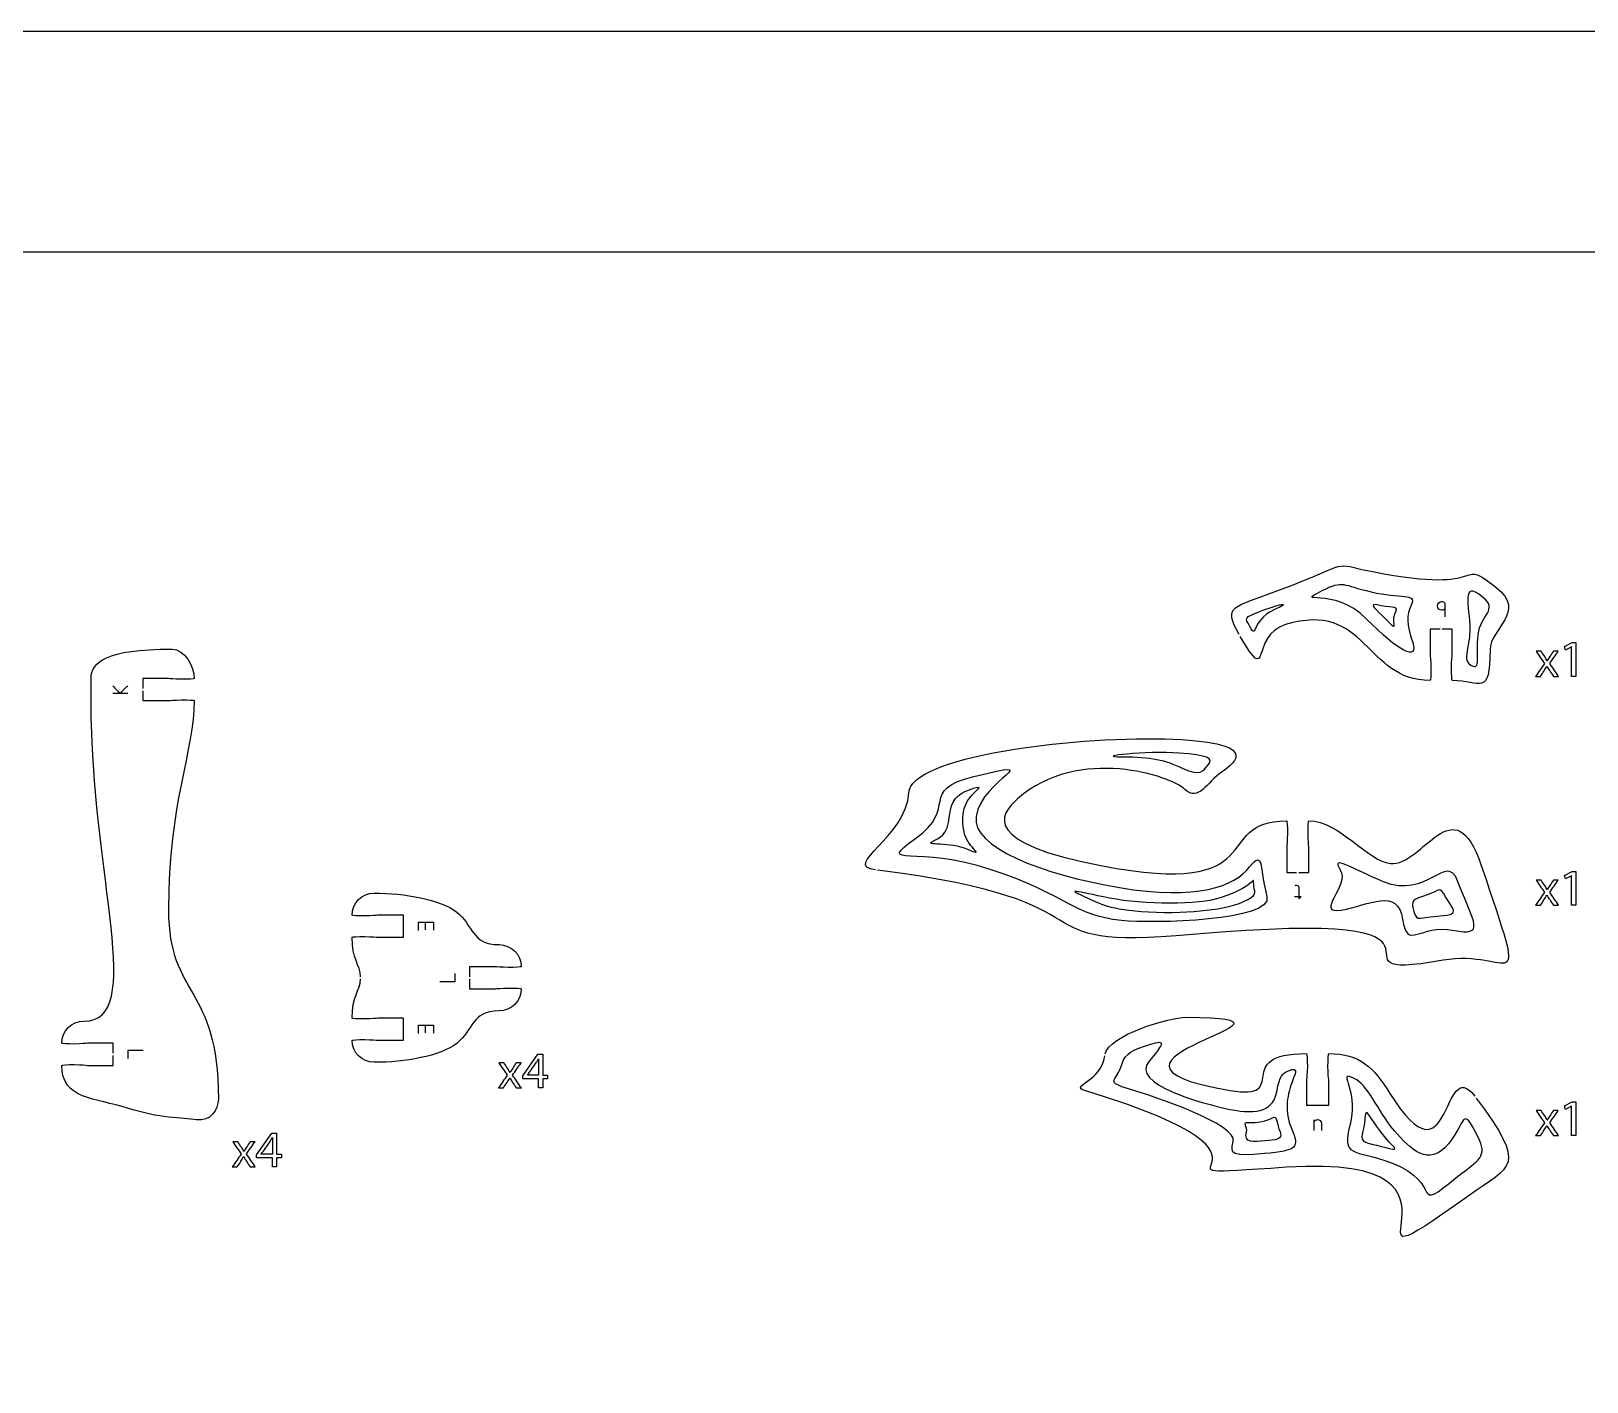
# Model space of a CAD drawing. Extents: x 0 to 1000, y 0 to 600.
# Drawn here: x 480.9 to 692.3, y 416.5 to 600.1 of the extents above; entities that cross this region are included whole.
import ezdxf

# ---------------------------------------------------------------- set-up
doc = ezdxf.new("R2010")
doc.units = 0
doc.header["$MEASUREMENT"] = 0
doc.layers.add('DEFAULT', color=7, linetype='CONTINUOUS')

msp = doc.modelspace()

# ---------------------------------------------------------------- linework, layer by layer
at = {"layer": 'DEFAULT', "color": 250}
for points in [[(1000, 0.1), (0, 0.1), (0, 600.1), (1000, 600.1)], [(690.2, 516.41), (690.18, 516.41), (689.38, 515.98), (689.26, 516.45), (690.27, 516.98), (690.8, 516.98), (690.8, 512.4), (690.2, 512.4)], [(690.2, 485.3), (690.18, 485.3), (689.38, 484.87), (689.26, 485.35), (690.27, 485.88), (690.8, 485.88), (690.8, 481.3), (690.2, 481.3)], [(549.83, 456.45), (549.83, 457.69), (547.7, 457.69), (547.7, 458.1), (549.75, 461.03), (550.42, 461.03), (550.42, 458.18), (551.06, 458.18), (551.06, 457.69), (550.42, 457.69), (550.42, 456.45)], [(690.2, 453.98), (690.18, 453.98), (689.38, 453.55), (689.26, 454.03), (690.27, 454.56), (690.8, 454.56), (690.8, 449.98), (690.2, 449.98)], [(513.68, 445.73), (513.68, 446.97), (511.54, 446.97), (511.54, 447.38), (513.59, 450.31), (514.26, 450.31), (514.26, 447.46), (514.9, 447.46), (514.9, 446.97), (514.26, 446.97), (514.26, 445.73)]]:
    msp.add_lwpolyline(points, close=True, dxfattribs=at)
for points in [[(349.41, 570.1), (980, 570.1), (980, 20.1), (203.84, 20.1), (203.84, 570.1), (223.83, 570.1)], [(494.02, 510.07), (492, 510.07)], [(533.53, 477.87), (533.53, 479), (535.55, 479), (535.55, 477.91)], [(534.48, 477.96), (534.48, 479)], [(538.45, 472), (538.45, 470.88), (536.43, 470.88)], [(533.53, 463.86), (533.53, 465), (535.55, 465), (535.55, 463.91)], [(534.48, 463.95), (534.48, 465)], [(494.09, 460.47), (494.09, 461.59), (496.11, 461.59)]]:
    msp.add_lwpolyline(points, dxfattribs=at)
at = {"layer": 'DEFAULT', "color": 1}
for points, knots in [([(645.06, 518.07), (642.76, 522.06), (644.26, 521.77), (650.28, 524.05), (661.09, 528.12), (657.05, 527.84), (663.2, 526.63), (679.82, 523.34), (674.22, 528.96), (679.95, 524.49), (684.21, 521.17), (679.13, 518.92), (679.13, 516.01), (679.13, 509.54), (677.83, 511.83), (674, 511.83), (673.94, 511.83), (673.9, 512.61), (673.9, 513.58), (673.9, 514.55), (674, 515.16), (674, 515.33), (674, 516.49), (674, 517.66), (674, 518.83), (673.55, 518.83), (673.1, 518.83), (672.65, 518.83)], [0, 0, 0, 0, 1, 1, 1, 2, 2, 2, 3, 3, 3, 4, 4, 4, 5, 5, 5, 6, 6, 6, 7, 7, 7, 16.92, 16.92, 16.92, 20.75, 20.75, 20.75, 20.75]), ([(672.35, 518.83), (671.9, 518.83), (671.45, 518.83), (671, 518.83), (671, 517.66), (671, 516.49), (671, 515.33), (671, 515.16), (671.1, 514.55), (671.1, 513.58), (671.1, 512.61), (671.06, 511.83), (671, 511.83), (662.09, 511.83), (662.44, 522.77), (651.34, 519.43), (646.47, 517.96), (649.33, 510.76), (645.2, 517.81)], [0, 0, 0, 0, 3.83, 3.83, 3.83, 13.75, 13.75, 13.75, 14.75, 14.75, 14.75, 15.75, 15.75, 15.75, 16.75, 16.75, 16.75, 17.75, 17.75, 17.75, 17.75]), ([(492.06, 461.18), (492.06, 461.63), (492.06, 462.08), (492.06, 462.53), (490.89, 462.53), (489.72, 462.53), (488.56, 462.53), (488.38, 462.53), (487.77, 462.43), (486.81, 462.43), (485.84, 462.43), (485.06, 462.48), (485.06, 462.53), (485.06, 464.19), (486.4, 465.53), (488.06, 465.53), (496.59, 465.53), (489.05, 485.02), (489.05, 509.1), (489.05, 510.1), (489.05, 511.1), (489.05, 512.1), (489.05, 514.32), (490.99, 516.1), (500.05, 516.1), (501.71, 516.1), (503.06, 513.76), (503.06, 512.1), (503.06, 512.05), (502.27, 512), (501.31, 512), (500.34, 512), (499.73, 512.1), (499.56, 512.1), (498.39, 512.1), (497.22, 512.1), (496.06, 512.1), (496.06, 511.65), (496.06, 511.2), (496.06, 510.75)], [0, 0, 0, 0, 3.83, 3.83, 3.83, 13.75, 13.75, 13.75, 14.75, 14.75, 14.75, 15.75, 15.75, 15.75, 16.75, 16.75, 16.75, 17.75, 17.75, 17.75, 26.26, 26.26, 26.26, 27.26, 27.26, 27.26, 28.26, 28.26, 28.26, 29.26, 29.26, 29.26, 30.26, 30.26, 30.26, 40.18, 40.18, 40.18, 44.01, 44.01, 44.01, 44.01]), ([(496.06, 510.45), (496.06, 510), (496.06, 509.55), (496.06, 509.1), (497.22, 509.1), (498.39, 509.1), (499.56, 509.1), (499.73, 509.1), (500.34, 509.2), (501.31, 509.2), (502.27, 509.2), (503.06, 509.16), (503.06, 509.1), (503.06, 502.34), (499.56, 495.24), (499.56, 480.68), (499.56, 468.72), (506.34, 470.46), (506.34, 455), (506.34, 453.41), (505.25, 451.88), (503.39, 452.12), (501.4, 452.43), (498.31, 452.32), (494.11, 453.68), (489.58, 455.15), (485.06, 454.84), (485.06, 459.53), (485.06, 459.59), (485.84, 459.63), (486.81, 459.63), (487.77, 459.63), (488.38, 459.53), (488.56, 459.53), (489.72, 459.53), (490.89, 459.53), (492.06, 459.53), (492.06, 459.98), (492.06, 460.43), (492.06, 460.88)], [0, 0, 0, 0, 3.83, 3.83, 3.83, 13.75, 13.75, 13.75, 14.75, 14.75, 14.75, 15.75, 15.75, 15.75, 16.75, 16.75, 16.75, 17.75, 17.75, 17.75, 18.75, 18.75, 18.75, 19.75, 19.75, 19.75, 20.75, 20.75, 20.75, 21.75, 21.75, 21.75, 22.75, 22.75, 22.75, 32.67, 32.67, 32.67, 36.49, 36.49, 36.49, 36.49]), ([(595.62, 486.09), (590.98, 486.77), (599.84, 490.48), (600.16, 496.59), (600.43, 501.46), (621.74, 504.22), (634.95, 503.89), (648.14, 503.56), (644.65, 500.74), (642.66, 499.38), (640.67, 498.03), (639.51, 495.26), (637.68, 497.04), (635.86, 498.83), (623.32, 503.07), (614.93, 495.76), (612.35, 493.51), (610.17, 489.78), (626.27, 486.68), (649.73, 482.16), (641.1, 492.76), (651.5, 492.76), (651.56, 492.76), (651.6, 491.97), (651.6, 491.01), (651.6, 490.04), (651.5, 489.43), (651.5, 489.26), (651.5, 488.09), (651.5, 486.93), (651.5, 485.76), (651.95, 485.76), (652.4, 485.76), (652.85, 485.76)], [0, 0, 0, 0, 1, 1, 1, 2, 2, 2, 3, 3, 3, 4, 4, 4, 5, 5, 5, 6, 6, 6, 7, 7, 7, 8, 8, 8, 9, 9, 9, 18.92, 18.92, 18.92, 22.74, 22.74, 22.74, 22.74]), ([(653.15, 485.76), (653.6, 485.76), (654.05, 485.76), (654.5, 485.76), (654.5, 486.93), (654.5, 488.09), (654.5, 489.26), (654.5, 489.43), (654.4, 490.04), (654.4, 491.01), (654.4, 491.97), (654.45, 492.76), (654.5, 492.76), (658.68, 492.76), (662.47, 487.28), (665.62, 486.96), (670, 486.52), (674.22, 497.75), (677.95, 486.67), (684.54, 467.11), (682.03, 475.45), (672.75, 473.81), (653.98, 470.49), (681.8, 481.11), (638.72, 477.3), (613.44, 475.07), (630.16, 481.82), (595.92, 486.06)], [0, 0, 0, 0, 3.84, 3.84, 3.84, 13.76, 13.76, 13.76, 14.76, 14.76, 14.76, 15.76, 15.76, 15.76, 16.76, 16.76, 16.76, 17.76, 17.76, 17.76, 18.76, 18.76, 18.76, 19.76, 19.76, 19.76, 20.76, 20.76, 20.76, 20.76]), ([(525.66, 471.58), (525.59, 473.2), (524.5, 473.98), (524.5, 476.94), (524.5, 476.99), (525.28, 477.03), (526.25, 477.03), (527.22, 477.03), (527.82, 476.94), (528, 476.94), (529.17, 476.94), (530.33, 476.94), (531.5, 476.94), (531.5, 477.94), (531.5, 478.93), (531.5, 479.93), (530.33, 479.93), (529.17, 479.93), (528, 479.93), (527.82, 479.93), (527.22, 479.83), (526.25, 479.83), (525.28, 479.83), (524.5, 479.88), (524.5, 479.93), (524.5, 481.59), (525.84, 482.93), (527.5, 482.93), (531.66, 482.93), (536.47, 482.1), (538.73, 480.35), (540.99, 478.6), (540.7, 475.94), (544.48, 475.94), (546.14, 475.94), (547.48, 474.6), (547.48, 472.94), (547.48, 472.88), (546.7, 472.84), (545.73, 472.84), (544.77, 472.84), (544.16, 472.94), (543.98, 472.94), (543.11, 472.94), (540.48, 472.94), (540.48, 472.94), (540.48, 472.49), (540.48, 472.03), (540.48, 471.58)], [0, 0, 0, 0, 1, 1, 1, 2, 2, 2, 3, 3, 3, 12.91, 12.91, 12.91, 21.410006, 21.410006, 21.410006, 31.340006, 31.340006, 31.340006, 32.340006, 32.340006, 32.340006, 33.340006, 33.340006, 33.340006, 34.340006, 34.340006, 34.340006, 35.340006, 35.340006, 35.340006, 36.340006, 36.340006, 36.340006, 37.340006, 37.340006, 37.340006, 38.340006, 38.340006, 38.340006, 39.340006, 39.340006, 39.340006, 40.340006, 40.340006, 40.340006, 44.190006, 44.190006, 44.190006, 44.190006]), ([(540.48, 471.28), (540.48, 470.83), (540.48, 470.38), (540.48, 469.93), (540.48, 469.93), (543.11, 469.94), (543.98, 469.94), (544.16, 469.94), (544.77, 470.04), (545.73, 470.04), (546.7, 470.04), (547.49, 469.99), (547.49, 469.94), (547.48, 468.28), (546.14, 466.93), (544.48, 466.93), (540.7, 466.93), (540.99, 464.27), (538.73, 462.52), (536.47, 460.77), (531.66, 459.94), (527.5, 459.94), (525.84, 459.93), (524.5, 461.27), (524.5, 462.93), (524.5, 462.99), (525.28, 463.03), (526.25, 463.04), (527.21, 463.03), (527.82, 462.93), (528, 462.93), (529.17, 462.93), (530.33, 462.93), (531.5, 462.93), (531.5, 463.93), (531.5, 464.93), (531.5, 465.93), (530.33, 465.93), (529.17, 465.93), (528, 465.93), (527.82, 465.93), (527.22, 465.83), (526.25, 465.83), (525.28, 465.83), (524.5, 465.88), (524.5, 465.93), (524.5, 468.88), (525.59, 469.67), (525.66, 471.28)], [0, 0, 0, 0, 3.82, 3.82, 3.82, 4.82, 4.82, 4.82, 5.82, 5.82, 5.82, 6.82, 6.82, 6.82, 7.83, 7.83, 7.83, 8.83, 8.83, 8.83, 9.83, 9.83, 9.83, 10.83, 10.83, 10.83, 11.83, 11.83, 11.83, 12.83, 12.83, 12.83, 22.76, 22.76, 22.76, 31.26, 31.26, 31.26, 41.18, 41.18, 41.18, 42.18, 42.18, 42.18, 43.18, 43.18, 43.18, 44.18, 44.18, 44.18, 44.18]), ([(626.83, 461.1), (627.37, 463.55), (635.32, 466.06), (637.88, 466.06), (658.97, 466.06), (619.33, 460.21), (643.82, 456.12), (652.29, 454.71), (643.81, 461.13), (654.21, 461.13), (654.27, 461.13), (654.31, 460.34), (654.31, 459.38), (654.31, 458.41), (654.21, 457.8), (654.21, 457.63), (654.21, 456.46), (654.21, 455.29), (654.21, 454.13), (655.21, 454.13), (656.21, 454.13), (657.21, 454.13), (657.21, 455.29), (657.21, 456.46), (657.21, 457.63), (657.21, 457.8), (657.11, 458.41), (657.11, 459.38), (657.11, 460.34), (657.16, 461.13), (657.21, 461.13), (661.52, 461.13), (663.27, 459.26), (665.51, 455.72), (673.96, 442.35), (672.52, 461.27), (677.08, 455.33)], [0, 0, 0, 0, 1, 1, 1, 2, 2, 2, 3, 3, 3, 4, 4, 4, 5, 5, 5, 14.92, 14.92, 14.92, 23.43, 23.43, 23.43, 33.35, 33.35, 33.35, 34.35, 34.35, 34.35, 35.35, 35.35, 35.35, 36.35, 36.35, 36.35, 37.35, 37.35, 37.35, 37.35]), ([(677.27, 455.09), (684.28, 445.61), (682.1, 445.98), (676.18, 441.76), (654.93, 426.66), (681.65, 447.74), (651.43, 445.67), (627.62, 444.04), (657.55, 445.92), (624.08, 456.1), (621.94, 456.75), (626.31, 457.27), (626.78, 460.8)], [0, 0, 0, 0, 1, 1, 1, 2, 2, 2, 3, 3, 3, 4, 4, 4, 4])]:
    msp.add_open_spline(points, degree=3, knots=knots, dxfattribs=at)
at = {"layer": 'DEFAULT', "color": 5}
for points, knots in [([(656.34, 524.05), (652.22, 521.93), (657.91, 524.74), (662.31, 520.24), (666.71, 515.73), (669.45, 514.42), (668.62, 516.99), (667.79, 519.57), (667.71, 520.65), (668.46, 522.18), (669.2, 523.72), (666.96, 522.97), (662.98, 523.88), (658.99, 524.79), (659.24, 525.54), (656.34, 524.05)], [0, 0, 0, 0, 1, 1, 1, 2, 2, 2, 3, 3, 3, 4, 4, 4, 5, 5, 5, 5]), ([(609.01, 498.78), (601.31, 496.91), (607.06, 494.59), (601.05, 490.35), (595.37, 486.33), (601.59, 489.4), (611.22, 486.17), (622.04, 482.54), (622.45, 479.91), (629.07, 479.21), (633.22, 478.77), (649.82, 479.14), (648.82, 482.5), (647.83, 485.87), (648.45, 489.1), (646.46, 486.49), (644.46, 483.87), (639.36, 481.89), (628.78, 483.69), (618.19, 485.49), (608.65, 489.2), (609.29, 493.34), (610.1, 498.57), (619.46, 501.33), (609.01, 498.78)], [0, 0, 0, 0, 1, 1, 1, 2, 2, 2, 3, 3, 3, 4, 4, 4, 5, 5, 5, 6, 6, 6, 7, 7, 7, 8, 8, 8, 8]), ([(674.72, 484.62), (677.01, 478.71), (678.58, 477.03), (674.1, 477.9), (669.62, 478.77), (667.87, 475.03), (667.25, 479.39), (666.63, 483.75), (662.64, 481.27), (658.91, 480.64), (655.17, 480.01), (660.15, 484), (658.78, 486.11), (657.41, 488.23), (660.22, 486.32), (664.64, 484.48), (670.61, 482), (673.2, 488.54), (674.72, 484.62)], [0, 0, 0, 0, 1, 1, 1, 2, 2, 2, 3, 3, 3, 4, 4, 4, 5, 5, 5, 6, 6, 6, 6]), ([(650.19, 456.1), (649.78, 453.5), (647.7, 452.74), (643.78, 453.55), (639.86, 454.36), (630.15, 457.01), (632.82, 460.11), (635.5, 463.2), (634.57, 462.95), (632.2, 462.14), (629.84, 461.33), (629.53, 460.96), (628.9, 459.16), (628.28, 457.35), (626.79, 457.29), (630.15, 456.29), (633.51, 455.3), (644.87, 451.49), (644.24, 449.17), (643.76, 447.36), (644.05, 447.16), (648.49, 447.54), (652.93, 447.93), (653.26, 448.37), (652.19, 450.86), (651.11, 453.35), (651.6, 455.21), (652.14, 457.02), (652.45, 458.02), (653.47, 459.55), (651.65, 458.76), (651.07, 458.51), (650.5, 458.05), (650.19, 456.1)], [1, 1, 1, 1, 2, 2, 2, 3, 3, 3, 4, 4, 4, 5, 5, 5, 6, 6, 6, 7, 7, 7, 8, 8, 8, 9, 9, 9, 10, 10, 10, 11, 11, 11, 12, 12, 12, 12]), ([(666.13, 450.63), (668.31, 448.2), (670.77, 445.56), (673.48, 448.88), (675.84, 451.78), (675.28, 454.24), (677.46, 449.88), (678.88, 447.04), (677.67, 446.79), (674.72, 444.4), (668.12, 439.05), (673.1, 443.53), (665.76, 446.27), (660.51, 448.22), (658.91, 446.85), (660.15, 451.67), (661.4, 456.48), (657.83, 459.27), (661.03, 457.54), (662.52, 456.73), (664.54, 452.4), (666.13, 450.63)], [0, 0, 0, 0, 1, 1, 1, 2, 2, 2, 3, 3, 3, 4, 4, 4, 5, 5, 5, 6, 6, 6, 7, 7, 7, 7])]:
    msp.add_open_spline(points, degree=3, knots=knots, dxfattribs=at)
at = {"layer": 'DEFAULT', "color": 3}
for points, knots in [([(678.08, 523.22), (680.37, 521.37), (677.83, 520.89), (677.51, 518.03), (677.2, 515.16), (677.96, 513.13), (676.59, 513.88), (675.22, 514.63), (676.38, 515.94), (676.38, 518.76), (676.38, 521.94), (675.1, 525.62), (678.08, 523.22)], [0, 0, 0, 0, 1, 1, 1, 2, 2, 2, 3, 3, 3, 4, 4, 4, 4]), ([(646.25, 519.61), (647.73, 516.89), (646.33, 519.93), (649.86, 521.47), (652.19, 522.49), (650.88, 522.39), (648.16, 521.33), (646.21, 520.57), (645.75, 520.52), (646.25, 519.61)], [0, 0, 0, 0, 1, 1, 1, 2, 2, 2, 3, 3, 3, 3]), ([(664.97, 520.19), (663.83, 521.38), (662.19, 522.52), (664.18, 522.04), (666.17, 521.56), (666.75, 522.12), (666.21, 520.91), (665.68, 519.69), (666.88, 518.2), (664.97, 520.19)], [0, 0, 0, 0, 1, 1, 1, 2, 2, 2, 3, 3, 3, 3]), ([(636.91, 501.97), (640.74, 501.68), (641.66, 501.25), (640.86, 500.4), (640.07, 499.56), (639.84, 498.73), (637.38, 499.89), (634.92, 501.06), (633.18, 501.47), (629.11, 501.47), (625.04, 501.47), (632.51, 502.3), (636.91, 501.97)], [0, 0, 0, 0, 1, 1, 1, 2, 2, 2, 3, 3, 3, 4, 4, 4, 4]), ([(605.7, 493.5), (605.47, 490.63), (604.29, 490.51), (603.29, 489.93), (602.3, 489.35), (605.7, 489.93), (608.19, 488.85), (610.68, 487.77), (608.16, 489.15), (607.69, 491.01), (607.03, 493.67), (607.71, 495.41), (609.2, 496.73), (610.13, 497.56), (609.64, 497.52), (607.77, 496.73), (606.89, 496.36), (605.87, 495.54), (605.7, 493.5)], [0, 0, 0, 0, 1, 1, 1, 2, 2, 2, 3, 3, 3, 4, 4, 4, 5, 5, 5, 6, 6, 6, 6]), ([(624.48, 482.26), (621.15, 483.78), (622.81, 483.18), (627.44, 482.26), (632.07, 481.34), (639.57, 481.31), (642.6, 482.32), (647.92, 484.11), (646.81, 485.67), (647.05, 483.86), (647.17, 482.88), (647.63, 482.76), (645.55, 481.74), (644.18, 481.06), (639.73, 480.13), (633.79, 480.35), (627.84, 480.57), (626.47, 481.35), (624.48, 482.26)], [0, 0, 0, 0, 1, 1, 1, 2, 2, 2, 3, 3, 3, 4, 4, 4, 5, 5, 5, 6, 6, 6, 6]), ([(673.1, 482.43), (673.97, 480.85), (675.3, 479.97), (672.4, 479.85), (669.49, 479.72), (669.25, 478.88), (668.77, 480.44), (668.29, 482.01), (668.7, 482.1), (670.57, 482.7), (672.44, 483.29), (672.24, 484), (673.1, 482.43)], [0, 0, 0, 0, 1, 1, 1, 2, 2, 2, 3, 3, 3, 4, 4, 4, 4]), ([(646.05, 450.48), (645.55, 448.91), (647.11, 449.16), (648.54, 449.26), (649.98, 449.35), (651.03, 449.44), (650.6, 450.48), (650.16, 451.53), (650.19, 452.84), (649.57, 452.4), (648.95, 451.96), (647.36, 451.69), (646.33, 451.78), (645.31, 451.87), (646.27, 451.17), (646.05, 450.48)], [0, 0, 0, 0, 1, 1, 1, 2, 2, 2, 3, 3, 3, 4, 4, 4, 5, 5, 5, 5]), ([(662.77, 452.68), (663.41, 451.71), (664.82, 449.63), (665.85, 448.67), (666.88, 447.7), (665.57, 448.23), (663.7, 448.67), (661.84, 449.1), (661.46, 449.19), (661.87, 450.6), (662.27, 452), (661.92, 453.98), (662.77, 452.68)], [0, 0, 0, 0, 1, 1, 1, 2, 2, 2, 3, 3, 3, 4, 4, 4, 4])]:
    msp.add_open_spline(points, degree=3, knots=knots, dxfattribs=at)
at = {"layer": 'DEFAULT', "color": 250}
for points, knots in [([(672.99, 521.57), (672.92, 521.46), (672.75, 521.39), (672.58, 521.39), (672.29, 521.39), (672.01, 521.59), (672.01, 522), (672.01, 522.34), (672.24, 522.57), (672.55, 522.57), (672.75, 522.57), (672.9, 522.49), (672.99, 522.35), (672.99, 522.22), (672.99, 520.5), (672.99, 520.5)], [0, 0, 0, 0, 1, 1, 1, 2, 2, 2, 3, 3, 3, 4, 4, 4, 5, 5, 5, 5]), ([(686.07, 515.81), (686.23, 515.57), (686.39, 515.32), (686.56, 515.08), (686.68, 514.89), (686.79, 514.71), (686.9, 514.52), (686.91, 514.52), (686.92, 514.52), (686.92, 514.52), (687.04, 514.73), (687.15, 514.9), (687.26, 515.09), (687.42, 515.33), (687.58, 515.57), (687.74, 515.81), (687.96, 515.81), (688.19, 515.81), (688.41, 515.81), (688.02, 515.26), (687.64, 514.71), (687.25, 514.16), (687.65, 513.57), (688.05, 512.99), (688.45, 512.4), (688.21, 512.4), (687.98, 512.4), (687.74, 512.4), (687.57, 512.65), (687.41, 512.91), (687.24, 513.17), (687.11, 513.36), (686.99, 513.55), (686.87, 513.76), (686.87, 513.76), (686.86, 513.76), (686.86, 513.76), (686.75, 513.55), (686.63, 513.37), (686.5, 513.17), (686.33, 512.91), (686.17, 512.65), (686.01, 512.4), (685.78, 512.4), (685.55, 512.4), (685.32, 512.4), (685.73, 512.98), (686.13, 513.56), (686.53, 514.14), (686.15, 514.7), (685.76, 515.26), (685.38, 515.81), (685.61, 515.81), (685.84, 515.81), (686.07, 515.81)], [0, 0, 0, 0, 2.49699, 2.49699, 2.49699, 3.49699, 3.49699, 3.49699, 3.55699, 3.55699, 3.55699, 4.55699, 4.55699, 4.55699, 7.026266, 7.026266, 7.026266, 8.927266, 8.927266, 8.927266, 14.655124, 14.655124, 14.655124, 20.703, 20.703, 20.703, 22.704, 22.704, 22.704, 25.30653, 25.30653, 25.30653, 26.30653, 26.30653, 26.30653, 26.34653, 26.34653, 26.34653, 27.34653, 27.34653, 27.34653, 29.938742, 29.938742, 29.938742, 31.878742, 31.878742, 31.878742, 37.899296, 37.899296, 37.899296, 43.664319, 43.664319, 43.664319, 45.624319, 45.624319, 45.624319, 45.624319]), ([(492, 511.12), (492, 511.12), (492.9, 510.13), (492.98, 510.07), (493.33, 510.43), (493.68, 510.78), (494.02, 511.13)], [0, 0, 0, 0, 1, 1, 1, 5.219371, 5.219371, 5.219371, 5.219371]), ([(686.07, 484.71), (686.23, 484.47), (686.39, 484.22), (686.56, 483.98), (686.68, 483.79), (686.79, 483.61), (686.9, 483.42), (686.91, 483.42), (686.92, 483.42), (686.92, 483.42), (687.04, 483.63), (687.15, 483.8), (687.26, 483.99), (687.42, 484.23), (687.58, 484.47), (687.74, 484.71), (687.96, 484.71), (688.19, 484.71), (688.41, 484.71), (688.02, 484.16), (687.64, 483.61), (687.25, 483.06), (687.65, 482.47), (688.05, 481.88), (688.45, 481.3), (688.21, 481.3), (687.98, 481.3), (687.74, 481.3), (687.57, 481.55), (687.41, 481.81), (687.24, 482.07), (687.11, 482.26), (686.99, 482.45), (686.87, 482.66), (686.87, 482.66), (686.86, 482.66), (686.86, 482.66), (686.75, 482.45), (686.63, 482.27), (686.5, 482.07), (686.33, 481.81), (686.17, 481.55), (686.01, 481.3), (685.78, 481.3), (685.55, 481.3), (685.32, 481.3), (685.73, 481.88), (686.13, 482.46), (686.53, 483.04), (686.15, 483.6), (685.76, 484.15), (685.38, 484.71), (685.61, 484.71), (685.84, 484.71), (686.07, 484.71)], [0, 0, 0, 0, 2.49699, 2.49699, 2.49699, 3.49699, 3.49699, 3.49699, 3.55699, 3.55699, 3.55699, 4.55699, 4.55699, 4.55699, 7.026266, 7.026266, 7.026266, 8.927266, 8.927266, 8.927266, 14.655124, 14.655124, 14.655124, 20.703, 20.703, 20.703, 22.704, 22.704, 22.704, 25.30653, 25.30653, 25.30653, 26.30653, 26.30653, 26.30653, 26.34653, 26.34653, 26.34653, 27.34653, 27.34653, 27.34653, 29.938742, 29.938742, 29.938742, 31.878742, 31.878742, 31.878742, 37.899296, 37.899296, 37.899296, 43.664319, 43.664319, 43.664319, 45.624319, 45.624319, 45.624319, 45.624319]), ([(652.57, 482.49), (652.78, 482.49), (653, 482.49), (653.21, 482.49), (653.28, 482.49), (653.36, 482.49), (653.43, 482.49), (653.36, 482.38), (653.28, 482.26), (653.21, 482.14), (653.21, 482.26), (653.21, 482.38), (653.21, 482.49), (653.21, 482.82), (653.21, 483.15), (653.21, 483.48), (653.21, 483.65), (653.18, 483.78), (653.11, 483.86), (653.04, 483.93), (652.94, 483.97), (652.82, 483.97), (652.72, 483.97), (652.64, 483.95), (652.59, 483.93)], [0, 0, 0, 0, 1.802, 1.802, 1.802, 2.439, 2.439, 2.439, 3.633944, 3.633944, 3.633944, 4.644944, 4.644944, 4.644944, 7.432944, 7.432944, 7.432944, 8.432944, 8.432944, 8.432944, 9.432944, 9.432944, 9.432944, 10.432944, 10.432944, 10.432944, 10.432944]), ([(545.13, 459.86), (545.3, 459.62), (545.46, 459.37), (545.62, 459.13), (545.75, 458.94), (545.85, 458.76), (545.97, 458.57), (545.97, 458.57), (545.98, 458.57), (545.99, 458.57), (546.1, 458.77), (546.21, 458.95), (546.33, 459.13), (546.49, 459.38), (546.65, 459.62), (546.81, 459.86), (547.03, 459.86), (547.25, 459.86), (547.48, 459.86), (547.09, 459.31), (546.7, 458.76), (546.31, 458.21), (546.71, 457.62), (547.11, 457.03), (547.51, 456.45), (547.28, 456.45), (547.04, 456.45), (546.81, 456.45), (546.64, 456.7), (546.47, 456.96), (546.31, 457.21), (546.17, 457.41), (546.06, 457.6), (545.94, 457.81), (545.93, 457.81), (545.93, 457.81), (545.93, 457.81), (545.81, 457.6), (545.69, 457.42), (545.57, 457.21), (545.4, 456.96), (545.24, 456.7), (545.07, 456.45), (544.84, 456.45), (544.61, 456.45), (544.39, 456.45), (544.79, 457.03), (545.2, 457.61), (545.6, 458.19), (545.21, 458.75), (544.83, 459.3), (544.44, 459.86), (544.67, 459.86), (544.9, 459.86), (545.13, 459.86)], [0, 0, 0, 0, 2.49699, 2.49699, 2.49699, 3.49699, 3.49699, 3.49699, 3.55699, 3.55699, 3.55699, 4.55699, 4.55699, 4.55699, 7.026266, 7.026266, 7.026266, 8.927266, 8.927266, 8.927266, 14.655124, 14.655124, 14.655124, 20.703, 20.703, 20.703, 22.704, 22.704, 22.704, 25.30653, 25.30653, 25.30653, 26.30653, 26.30653, 26.30653, 26.34653, 26.34653, 26.34653, 27.34653, 27.34653, 27.34653, 29.938742, 29.938742, 29.938742, 31.878742, 31.878742, 31.878742, 37.899296, 37.899296, 37.899296, 43.664319, 43.664319, 43.664319, 45.624319, 45.624319, 45.624319, 45.624319]), ([(549.83, 458.18), (549.83, 458.69), (549.83, 459.2), (549.83, 459.71), (549.83, 459.95), (549.84, 460.19), (549.86, 460.43), (549.85, 460.43), (549.84, 460.43), (549.83, 460.43), (549.69, 460.16), (549.58, 459.97), (549.45, 459.76), (549.08, 459.24), (548.7, 458.72), (548.33, 458.2), (548.33, 458.19), (548.33, 458.19), (548.33, 458.18), (548.83, 458.18), (549.33, 458.18), (549.83, 458.18)], [4.261, 4.261, 4.261, 4.261, 8.602, 8.602, 8.602, 9.602, 9.602, 9.602, 9.662, 9.662, 9.662, 10.662, 10.662, 10.662, 16.108467, 16.108467, 16.108467, 16.148467, 16.148467, 16.148467, 20.409467, 20.409467, 20.409467, 20.409467]), ([(686.07, 453.39), (686.23, 453.15), (686.39, 452.9), (686.56, 452.66), (686.68, 452.47), (686.79, 452.29), (686.9, 452.1), (686.91, 452.1), (686.92, 452.1), (686.92, 452.1), (687.04, 452.31), (687.15, 452.48), (687.26, 452.66), (687.42, 452.91), (687.58, 453.15), (687.74, 453.39), (687.96, 453.39), (688.19, 453.39), (688.41, 453.39), (688.02, 452.84), (687.64, 452.29), (687.25, 451.74), (687.65, 451.15), (688.05, 450.56), (688.45, 449.98), (688.21, 449.98), (687.98, 449.98), (687.74, 449.98), (687.57, 450.23), (687.41, 450.49), (687.24, 450.75), (687.11, 450.94), (686.99, 451.13), (686.87, 451.34), (686.87, 451.34), (686.86, 451.34), (686.86, 451.34), (686.75, 451.13), (686.63, 450.95), (686.5, 450.75), (686.33, 450.49), (686.17, 450.23), (686.01, 449.98), (685.78, 449.98), (685.55, 449.98), (685.32, 449.98), (685.73, 450.56), (686.13, 451.14), (686.53, 451.72), (686.15, 452.28), (685.76, 452.83), (685.38, 453.39), (685.61, 453.39), (685.84, 453.39), (686.07, 453.39)], [0, 0, 0, 0, 2.496157, 2.496157, 2.496157, 3.496157, 3.496157, 3.496157, 3.556157, 3.556157, 3.556157, 4.556157, 4.556157, 4.556157, 7.025432, 7.025432, 7.025432, 8.926432, 8.926432, 8.926432, 14.654291, 14.654291, 14.654291, 20.702167, 20.702167, 20.702167, 22.703167, 22.703167, 22.703167, 25.305696, 25.305696, 25.305696, 26.305696, 26.305696, 26.305696, 26.345696, 26.345696, 26.345696, 27.345696, 27.345696, 27.345696, 29.937908, 29.937908, 29.937908, 31.877908, 31.877908, 31.877908, 37.898463, 37.898463, 37.898463, 43.663485, 43.663485, 43.663485, 45.623485, 45.623485, 45.623485, 45.623485]), ([(655.23, 450.68), (655.23, 451.03), (655.23, 451.38), (655.23, 451.73), (655.23, 451.88), (655.23, 452.01), (655.22, 452.13)], [0, 0, 0, 0, 2.992, 2.992, 2.992, 3.992, 3.992, 3.992, 3.992]), ([(655.23, 451.89), (655.3, 452.01), (655.45, 452.16), (655.71, 452.16), (655.94, 452.16), (656.21, 452.04), (656.21, 451.53), (656.21, 451.24), (656.21, 450.96), (656.21, 450.68)], [0, 0, 0, 0, 1, 1, 1, 2, 2, 2, 4.405, 4.405, 4.405, 4.405]), ([(508.98, 449.14), (509.14, 448.9), (509.3, 448.65), (509.46, 448.41), (509.59, 448.22), (509.7, 448.04), (509.81, 447.85), (509.82, 447.85), (509.82, 447.85), (509.83, 447.85), (509.94, 448.05), (510.06, 448.23), (510.17, 448.41), (510.33, 448.66), (510.49, 448.9), (510.65, 449.14), (510.87, 449.14), (511.1, 449.14), (511.32, 449.14), (510.93, 448.59), (510.54, 448.04), (510.16, 447.49), (510.56, 446.9), (510.96, 446.31), (511.36, 445.73), (511.12, 445.73), (510.88, 445.73), (510.65, 445.73), (510.48, 445.98), (510.32, 446.24), (510.15, 446.49), (510.01, 446.69), (509.9, 446.88), (509.78, 447.09), (509.78, 447.09), (509.77, 447.09), (509.77, 447.09), (509.65, 446.88), (509.53, 446.7), (509.41, 446.49), (509.24, 446.24), (509.08, 445.98), (508.91, 445.73), (508.69, 445.73), (508.46, 445.73), (508.23, 445.73), (508.63, 446.31), (509.04, 446.89), (509.44, 447.47), (509.06, 448.03), (508.67, 448.58), (508.29, 449.14), (508.52, 449.14), (508.75, 449.14), (508.98, 449.14)], [0, 0, 0, 0, 2.49699, 2.49699, 2.49699, 3.49699, 3.49699, 3.49699, 3.55699, 3.55699, 3.55699, 4.55699, 4.55699, 4.55699, 7.026266, 7.026266, 7.026266, 8.927266, 8.927266, 8.927266, 14.655124, 14.655124, 14.655124, 20.703, 20.703, 20.703, 22.704, 22.704, 22.704, 25.30653, 25.30653, 25.30653, 26.30653, 26.30653, 26.30653, 26.34653, 26.34653, 26.34653, 27.34653, 27.34653, 27.34653, 29.938742, 29.938742, 29.938742, 31.878742, 31.878742, 31.878742, 37.899296, 37.899296, 37.899296, 43.664319, 43.664319, 43.664319, 45.624319, 45.624319, 45.624319, 45.624319]), ([(513.68, 447.46), (513.68, 447.97), (513.68, 448.48), (513.68, 448.99), (513.68, 449.23), (513.68, 449.47), (513.7, 449.71), (513.69, 449.71), (513.68, 449.71), (513.68, 449.71), (513.53, 449.44), (513.42, 449.25), (513.3, 449.04), (512.92, 448.52), (512.55, 448), (512.17, 447.48), (512.17, 447.47), (512.17, 447.47), (512.17, 447.46), (512.67, 447.46), (513.17, 447.46), (513.68, 447.46)], [4.261, 4.261, 4.261, 4.261, 8.602, 8.602, 8.602, 9.602, 9.602, 9.602, 9.662, 9.662, 9.662, 10.662, 10.662, 10.662, 16.108467, 16.108467, 16.108467, 16.148467, 16.148467, 16.148467, 20.409467, 20.409467, 20.409467, 20.409467])]:
    msp.add_open_spline(points, degree=3, knots=knots, dxfattribs=at)

doc.saveas('drawing.dxf')
